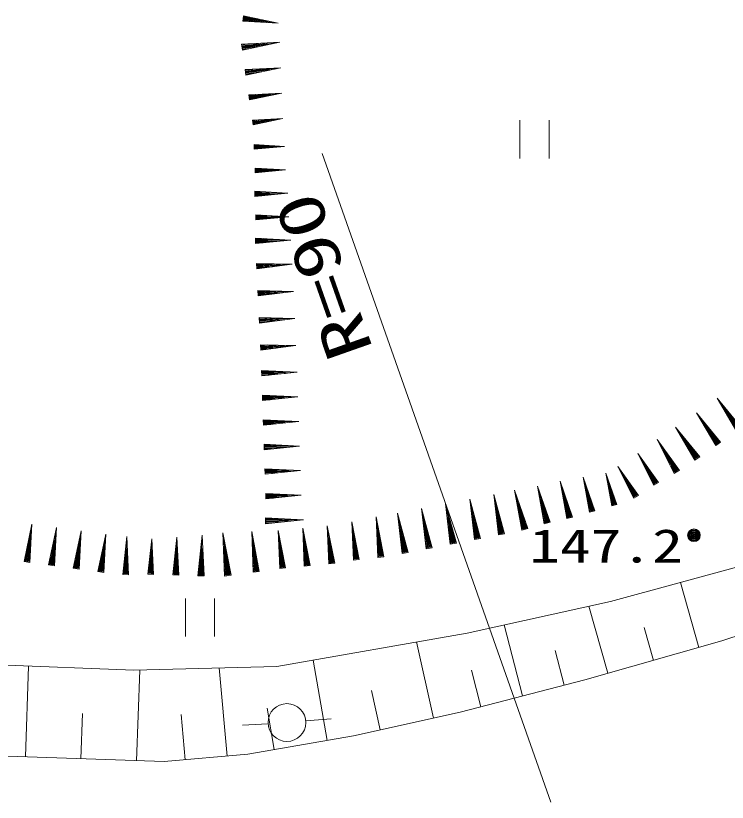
# Model space of a CAD drawing. Units: millimetres, scale not verified. Extents: x 34860 to 694227, y -100713 to 259287.
# Drawn here: x 221969 to 250051, y 159534 to 190562 of the extents above; entities that cross this region are included whole.
import ezdxf
from ezdxf.enums import TextEntityAlignment as Align

# ---------------------------------------------------------------- set-up
doc = ezdxf.new("R2010")
doc.units = ezdxf.units.MM
doc.header["$LTSCALE"] = 1000
doc.layers.add('S-BGD', color=7, linetype='Continuous', lineweight=13)
doc.layers.add('S-BGD-HTXT', color=6, linetype='Continuous', lineweight=13)
doc.styles.add('ＭＳ ゴシック', font='')
doc.styles.get('ＭＳ ゴシック').set_extended_font_data('MS Gothic')

# ---------------------------------------------------------------- blocks, each defined once
blk = doc.blocks.new('BUHIN2')
at = {"color": 7, "linetype": 'Continuous', "lineweight": 13}
for centre, radius in [((0, 0), 250), ((0, 0), 219), ((0, 0), 188), ((0, 0), 156), ((0, 0), 125), ((0, 0), 93.8), ((0, -1), 62.5), ((0, 0), 31.2)]:
    blk.add_circle(centre, radius, dxfattribs=at)
blk = doc.blocks.new('BUHIN3')
at = {"color": 7, "linetype": 'Continuous', "lineweight": 13}
blk.add_circle((0, 0), 746, dxfattribs=at)
blk = doc.blocks.new('BUHIN4')
at = {"color": 7, "linetype": 'Continuous', "lineweight": 13}
for p, q in [((-578, 750), (-578, -750)), ((574, -750), (574, 750))]:
    blk.add_line(p, q, dxfattribs=at)
blk = doc.blocks.new('BUHIN100')
at = {"color": 7, "linetype": 'Continuous', "lineweight": 13}
for p, q in [((413, -594), (-345, 496)), ((-174, 198), (388, -611)), ((-125, 233), (438, -577)), ((370, -624), (8, -104)), ((462, -560), (101, -40)), ((320, -303), (487, -543)), ((175, -403), (342, -644))]:
    blk.add_line(p, q, dxfattribs=at)
blk.add_lwpolyline([(523, -550), (-428, 616), (333, -682)], close=True, dxfattribs=at)
blk = doc.blocks.new('BUHIN102')
at = {"color": 7, "linetype": 'Continuous', "lineweight": 13}
for p, q in [((349, -578), (-291, 482)), ((-151, 195), (325, -593)), ((-103, 224), (373, -564)), ((307, -604), (1, -97)), ((397, -549), (91, -43)), ((280, -301), (421, -535)), ((139, -386), (280, -620))]:
    blk.add_line(p, q, dxfattribs=at)
blk.add_lwpolyline([(455, -543), (-362, 599), (269, -655)], close=True, dxfattribs=at)
blk = doc.blocks.new('BUHIN105')
at = {"color": 7, "linetype": 'Continuous', "lineweight": 13}
for p, q in [((185, -700), (-154, 584)), ((-96, 246), (156, -707)), ((-38, 261), (214, -692)), ((134, -713), (-28, -100)), ((243, -684), (81, -72)), ((27, -439), (101, -722)), ((197, -394), (272, -677))]:
    blk.add_line(p, q, dxfattribs=at)
blk.add_lwpolyline([(304, -695), (-192, 725), (79, -755)], close=True, dxfattribs=at)
blk = doc.blocks.new('BUHIN107')
at = {"color": 7, "linetype": 'Continuous', "lineweight": 13}
for p, q in [((146, -758), (-122, 632)), ((-84, 269), (115, -764)), ((-22, 281), (178, -752)), ((91, -769), (-37, -105)), ((209, -746), (81, -82)), ((-3, -469), (56, -775)), ((181, -433), (241, -740))]:
    blk.add_line(p, q, dxfattribs=at)
blk.add_lwpolyline([(273, -762), (-152, 786), (30, -809)], close=True, dxfattribs=at)
blk = doc.blocks.new('BUHIN109')
at = {"color": 7, "linetype": 'Continuous', "lineweight": 13}
for p, q in [((87, -719), (-72, 599)), ((-61, 257), (57, -722)), ((-2, 264), (117, -715)), ((35, -725), (-41, -96)), ((146, -711), (70, -82)), ((-34, -438), (1, -729)), ((141, -417), (176, -708))]:
    blk.add_line(p, q, dxfattribs=at)
blk.add_lwpolyline([(205, -731), (-90, 745), (-26, -759)], close=True, dxfattribs=at)
blk = doc.blocks.new('BUHIN113')
at = {"color": 7, "linetype": 'Continuous', "lineweight": 13}
for p, q in [((-21, -723), (17, 604)), ((-22, 263), (-51, -723)), ((37, 262), (9, -724)), ((-73, -722), (-55, -88)), ((39, -725), (57, -92)), ((-99, -429), (-107, -721)), ((78, -434), (69, -726))]:
    blk.add_line(p, q, dxfattribs=at)
blk.add_lwpolyline([(95, -753), (21, 750), (-138, -746)], close=True, dxfattribs=at)
blk = doc.blocks.new('BUHIN115')
at = {"color": 7, "linetype": 'Continuous', "lineweight": 13}
for p, q in [((-94, -718), (78, 599)), ((4, 264), (-124, -714)), ((64, 256), (-64, -722)), ((-146, -711), (-64, -82)), ((-34, -725), (48, -97)), ((-141, -416), (-179, -706)), ((33, -439), (-5, -729))]:
    blk.add_line(p, q, dxfattribs=at)
blk.add_lwpolyline([(18, -759), (97, 744), (-212, -729)], close=True, dxfattribs=at)
blk = doc.blocks.new('BUHIN168')
at = {"color": 7, "linetype": 'Continuous', "lineweight": 13}
for p, q in [((-404, 70), (-677, 63)), ((-677, 31), (-85, 47)), ((244, 34), (-676, 10)), ((-675, -18), (563, 15)), ((246, -22), (-675, -46)), ((-674, -74), (-83, -58)), ((-400, -94), (-673, -102))]:
    blk.add_line(p, q, dxfattribs=at)
blk.add_lwpolyline([(-697, -127), (700, 18), (-703, 90)], close=True, dxfattribs=at)
blk = doc.blocks.new('BUHIN169')
at = {"color": 7, "linetype": 'Continuous', "lineweight": 13}
for p, q in [((-406, 60), (-679, 46)), ((-677, 14), (-86, 45)), ((243, 41), (-676, -7)), ((-675, -35), (563, 29)), ((246, -15), (-673, -63)), ((-672, -91), (-81, -60)), ((-398, -105), (-670, -119))]:
    blk.add_line(p, q, dxfattribs=at)
blk.add_lwpolyline([(-693, -144), (699, 36), (-705, 72)], close=True, dxfattribs=at)
blk = doc.blocks.new('BUHIN171')
at = {"color": 7, "linetype": 'Continuous', "lineweight": 13}
for p, q in [((-375, 68), (-629, 63)), ((-628, 34), (-79, 44)), ((227, 30), (-628, 14)), ((-627, -12), (523, 10)), ((228, -22), (-627, -38)), ((-626, -64), (-77, -53)), ((-372, -85), (-626, -90))]:
    blk.add_line(p, q, dxfattribs=at)
blk.add_lwpolyline([(-648, -113), (650, 12), (-652, 88)], close=True, dxfattribs=at)
blk = doc.blocks.new('BUHIN172')
at = {"color": 7, "linetype": 'Continuous', "lineweight": 13}
for p, q in [((-346, 62), (-580, 58)), ((-580, 31), (-73, 41)), ((210, 28), (-579, 13)), ((-579, -11), (483, 9)), ((210, -20), (-578, -35)), ((-578, -59), (-71, -49)), ((-344, -79), (-578, -83))]:
    blk.add_line(p, q, dxfattribs=at)
blk.add_lwpolyline([(-598, -104), (600, 11), (-602, 82)], close=True, dxfattribs=at)

msp = doc.modelspace()

# ---------------------------------------------------------------- linework, layer by layer
at = {"layer": 'S-BGD'}
for p, q in [((231246, 190494), (230976, 190531)), ((231224, 190331), (230953, 190368)), ((230957, 190396), (231543, 190315)), ((231873, 190298), (230961, 190423)), ((230965, 190451), (232192, 190282)), ((231881, 190353), (230969, 190479)), ((230972, 190500), (231557, 190419)), ((231204, 189447), (230914, 189408)), ((230918, 189375), (231546, 189458)), ((231899, 189483), (230921, 189352)), ((230925, 189323), (232241, 189498)), ((231907, 189423), (230929, 189293)), ((230933, 189263), (231561, 189347)), ((231227, 189272), (230937, 189233)), ((231324, 188447), (231053, 188411)), ((231058, 188380), (231644, 188458)), ((231973, 188481), (231060, 188359)), ((231064, 188332), (232292, 188495)), ((231980, 188426), (231068, 188304)), ((231071, 188276), (231658, 188354)), ((231346, 188284), (231075, 188248)), ((231444, 187448), (231193, 187415)), ((231197, 187386), (231741, 187458)), ((232047, 187479), (231200, 187366)), ((231203, 187341), (232343, 187493)), ((232054, 187428), (231206, 187315)), ((231210, 187289), (231754, 187362)), ((231465, 187297), (231213, 187263)), ((231342, 186350), (232395, 186490)), ((231565, 186449), (231333, 186418)), ((231337, 186391), (231839, 186458)), ((232121, 186478), (231339, 186373)), ((232127, 186430), (231345, 186326)), ((231348, 186302), (231851, 186369)), ((231584, 186309), (231352, 186278)), ((231728, 181769), (231455, 181763)), ((231455, 181732), (232047, 181743)), ((232376, 181729), (231456, 181711)), ((231456, 181683), (232695, 181707)), ((232377, 181673), (231457, 181655)), ((231457, 181627), (232049, 181638)), ((231731, 181604), (231458, 181599)), ((248047, 172586), (247360, 173723)), ((247511, 173415), (248021, 172571)), ((247562, 173446), (248072, 172602)), ((248098, 172617), (247770, 173160)), ((248002, 172559), (247674, 173102)), ((247972, 172883), (248124, 172633)), ((247822, 172792), (247973, 172542)), ((244708, 171028), (244392, 172226)), ((245588, 171278), (245295, 172390)), ((244446, 171911), (244681, 171021)), ((244500, 171925), (244735, 171035)), ((245345, 172098), (245563, 171271)), ((245395, 172111), (245614, 171285)), ((242056, 170324), (241694, 171693)), ((244661, 171015), (244510, 171587)), ((244762, 171042), (244611, 171614)), ((245544, 171266), (245404, 171797)), ((245639, 171291), (245498, 171822)), ((241756, 171333), (242025, 170316)), ((241818, 171350), (242086, 170333)), ((244720, 171313), (244789, 171049)), ((245451, 171504), (245516, 171259)), ((245599, 171543), (245664, 171298)), ((242117, 170341), (241945, 170994)), ((244561, 171271), (244630, 171007)), ((232140, 170734), (231847, 170726)), ((231848, 170692), (232482, 170709)), ((232835, 170695), (231849, 170670)), ((231850, 170640), (233177, 170674)), ((242001, 170310), (241829, 170964)), ((232836, 170635), (231850, 170610)), ((231851, 170580), (232485, 170596)), ((232144, 170557), (231852, 170550)), ((236376, 169232), (236206, 170638)), ((241887, 170603), (241967, 170301)), ((242069, 170651), (242148, 170349)), ((231457, 168650), (231300, 170057)), ((236218, 170273), (236344, 169228)), ((236282, 170280), (236408, 169236)), ((249833, 165899), (262683, 170109)), ((227298, 168553), (227333, 169791)), ((229277, 168494), (229317, 169909)), ((230333, 168502), (230167, 169997)), ((236321, 169225), (236240, 169897)), ((236440, 169240), (236359, 169911)), ((227296, 169474), (227270, 168553)), ((227352, 169472), (227326, 168552)), ((229275, 169546), (229245, 168495)), ((229339, 169544), (229309, 168493)), ((230176, 169609), (230299, 168498)), ((230243, 169616), (230367, 168506)), ((231309, 169692), (231425, 168646)), ((231372, 169699), (231489, 168653)), ((236247, 169531), (236285, 169221)), ((236434, 169553), (236471, 169244)), ((227249, 168554), (227266, 169145)), ((227354, 168551), (227371, 169142)), ((229221, 168495), (229240, 169171)), ((229341, 168492), (229360, 169168)), ((230274, 168495), (230194, 169209)), ((230401, 168509), (230321, 169223)), ((231401, 168644), (231327, 169316)), ((231520, 168657), (231446, 169329)), ((245438, 167453), (252081, 169266)), ((227225, 168828), (227217, 168555)), ((227390, 168823), (227382, 168550)), ((229194, 168808), (229185, 168496)), ((229382, 168803), (229373, 168491)), ((230199, 168821), (230236, 168491)), ((230398, 168843), (230434, 168513)), ((231331, 168950), (231365, 168640)), ((231518, 168971), (231552, 168660)), ((248933, 165644), (248206, 168208)), ((239791, 166210), (245438, 167453)), ((245332, 164623), (244584, 167265)), ((241971, 163730), (241246, 166530)), ((247133, 165133), (246767, 166424)), ((232271, 164893), (239791, 166210)), ((238458, 162858), (237791, 165860)), ((244432, 164368), (249833, 165899)), ((243612, 164155), (243257, 165525)), ((218088, 165081), (226624, 164742)), ((234259, 161976), (233709, 165145)), ((222354, 161328), (222479, 164907)), ((226624, 164742), (232271, 164893)), ((230308, 161359), (229995, 164832)), ((226736, 161174), (226861, 164748)), ((240331, 163305), (239959, 164740)), ((239511, 163092), (244432, 164368)), ((236353, 162391), (236009, 163939)), ((232175, 161615), (231892, 163245)), ((224545, 161251), (224607, 163035)), ((228657, 161211), (228496, 162999)), ((235301, 162157), (239511, 163092)), ((231923, 162634), (230925, 162575)), ((233420, 162741), (234416, 162823)), ((231133, 161434), (235301, 162157)), ((216875, 161519), (227832, 161136)), ((227832, 161136), (231133, 161434))]:
    msp.add_line(p, q, dxfattribs=at)
for points in [[(230926, 190347), (232327, 190263), (230955, 190562)], [(230914, 189204), (232386, 189517), (230884, 189434)], [(231054, 188221), (232427, 188513), (231025, 188436)], [(231194, 187238), (232469, 187509), (231167, 187437)], [(231334, 186255), (232511, 186505), (231309, 186439)], [(231434, 181574), (232832, 181709), (231430, 181791)], [(248160, 172624), (247285, 173848), (247961, 172504)], [(244819, 171032), (244357, 172358), (244610, 170976)], [(245692, 171282), (245262, 172513), (245497, 171230)], [(242183, 170329), (241654, 171844), (241943, 170266)], [(231826, 170523), (233323, 170678), (231820, 170755)], [(236503, 169219), (236188, 170793), (236256, 169189)], [(229400, 168462), (229322, 170065), (229152, 168469)], [(230467, 168487), (230148, 170162), (230205, 168458)], [(231583, 168636), (231283, 170212), (231337, 168608)], [(227406, 168525), (227337, 169928), (227189, 168531)]]:
    msp.add_lwpolyline(points, close=True, dxfattribs=at)
at = {"layer": 'S-BGD-HTXT'}
msp.add_line((243090, 159534), (234067, 185133), dxfattribs=at)

# ---------------------------------------------------------------- block references
at = {"layer": 'S-BGD'}
for name, p in [('BUHIN4', (242445, 185686)), ('BUHIN172', (231981, 185397)), ('BUHIN172', (232016, 184472)), ('BUHIN171', (232054, 183547)), ('BUHIN171', (232093, 182621)), ('BUHIN169', (232180, 180721)), ('BUHIN169', (232231, 179652)), ('BUHIN169', (232281, 178583)), ('BUHIN169', (232331, 177513)), ('BUHIN168', (232374, 176477)), ('BUHIN168', (232407, 175507)), ('BUHIN100', (250083, 174853)), ('BUHIN100', (249261, 174285)), ('BUHIN168', (232440, 174537)), ('BUHIN100', (248439, 173717)), ('BUHIN168', (232473, 173568)), ('BUHIN102', (246881, 172696)), ('BUHIN168', (232507, 172598)), ('BUHIN102', (246089, 172185)), ('BUHIN105', (242751, 171274)), ('BUHIN105', (243643, 171478)), ('BUHIN168', (232540, 171628)), ('BUHIN107', (240990, 170888)), ('BUHIN107', (239088, 170521)), ('BUHIN107', (240039, 170705)), ('BUHIN107', (238136, 170338)), ('BUHIN107', (237185, 170155)), ('BUHIN115', (222509, 169756)), ('BUHIN115', (223481, 169624)), ('BUHIN109', (233385, 169603)), ('BUHIN109', (234356, 169697)), ('BUHIN109', (235320, 169848)), ('BUHIN115', (224453, 169493)), ('BUHIN115', (225424, 169361)), ('BUHIN109', (232414, 169512)), ('BUHIN2', (248735, 170065)), ('BUHIN113', (226328, 169265)), ('BUHIN113', (228308, 169247)), ('BUHIN4', (229246, 166829)), ('BUHIN3', (232672, 162679))]:
    msp.add_blockref(name, p, dxfattribs=at)

# ---------------------------------------------------------------- texts
at = {"layer": 'S-BGD', "style": 'ＭＳ ゴシック', "width": 1.35}
msp.add_text('147.2', height=1320, dxfattribs=at).set_placement((242237, 168596), align=Align.BOTTOM_LEFT)
at = {"layer": 'S-BGD-HTXT', "style": 'ＭＳ ゴシック', "width": 1.35}
msp.add_text('R=90', height=1833, rotation=109.4, dxfattribs=at).set_placement((236602, 177588), align=Align.BOTTOM_LEFT)

doc.saveas('drawing.dxf')
